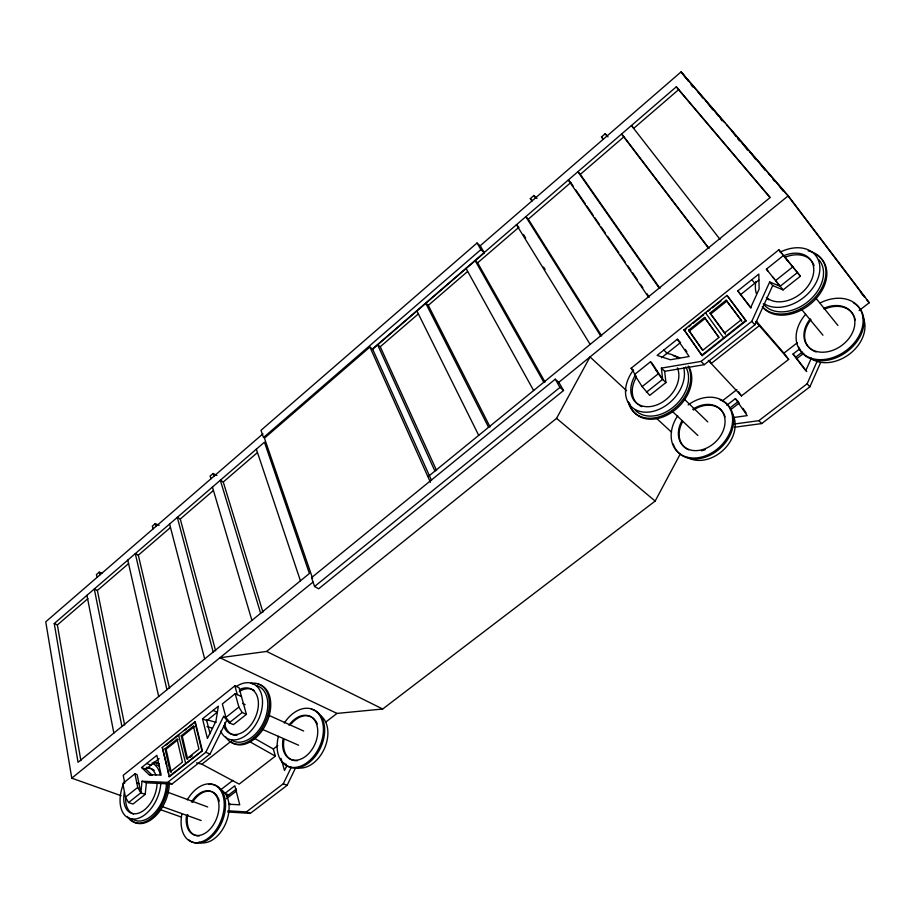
<?xml version="1.0" encoding="UTF-8"?>
<svg xmlns="http://www.w3.org/2000/svg" width="915" height="915" viewBox="0 0 915 915"><rect width="100%" height="100%" fill="white"/><g stroke="black" fill="none" stroke-linecap="round" stroke-linejoin="round"><path stroke-width="1.37" d="M145.199 794.392L146.377 782.84L142.031 781.227L140.841 792.813L128.569 802.535L125.469 797.159L122.804 783.503L134.94 773.804L137.124 774.605L140.841 792.813L145.199 794.392L132.961 804.079L128.569 802.535M734.207 424.045L758.844 420.671L807.144 383.785L817.415 360.659M734.345 427.271L761.68 423.576L809.855 386.851L820.652 362.5M811.365 358.085L805.76 370.712L793.019 354.048L799.687 348.901M661.408 368.104L664.69 371.318L704.275 364.685L754.864 324.836L772.683 285.572L769.675 281.992L751.787 321.359L701.062 361.391L661.408 368.104L662.62 379.382L665.914 382.573L649.719 395.383L642.136 386.61L634.484 374.567L650.508 361.757L652.155 363.369L662.62 379.382L646.39 392.249M227.629 811.982L250.321 813.378L287.127 785.322L295.694 767.639M286.933 765.5L284.508 770.487L280.985 758.318M227.972 810.793L246.421 811.925L283.295 783.766L291.279 767.308M142.031 781.227L167.662 782.382L205.761 752.313L223.603 716.342L225.708 717.257M146.377 782.84L172.009 784.006L210.038 754.052L227.195 719.419M626.615 390.716L590.015 356.942L556.56 418.361L266.642 651.434L219.932 657.748L336.972 713.414L382.699 709.011L655.151 501.077L680.497 453.52M477.058 242.99L261.004 430.302L263.486 437.53L480.878 249.623L477.058 242.99L480.501 246.181L484.321 252.826L372.05 349.679M101.908 573.179L99.232 572.161L96.407 574.609L97.207 577.239M159.13 525.336L155.23 523.643L152.302 526.171L153.205 528.767M216.878 475.388L213.092 473.501L210.073 476.12L211.068 478.682M531.924 200.968L530.323 198.612L533.925 195.49L536.968 198.464M603.225 139.252L601.475 136.953L605.204 133.716L608.006 136.873M262.937 433.813L45.75 621.8L71.77 778.173L121.157 795.718M480.123 245.826L681.103 71.873L788.25 195.821L869.25 302.728L859.082 310.574M431.537 480.432L372.645 349.175L369.9 347.048L264.446 438.159L312.564 578.234M54.248 623.55L264.446 442.185L309.407 573.488L78.049 762.275L54.248 623.55L57.37 624.945L80.897 760.697M372.131 349.267L676.334 86.788L770.19 197.503L428.312 476.463M57.37 624.945L87.92 598.627M124.646 724.977L97.367 590.484L128.649 563.526M169.538 688.366L138.325 555.188L170.442 527.52M215.62 650.771L180.278 519.045L213.241 490.634M262.937 612.181L223.271 481.999L257.115 452.845M436.592 470.527L380.24 346.751L418.418 313.856M490.051 426.928L428.312 305.335L467.519 271.549M545.054 382.058L477.641 262.822L518.988 227.206M601.681 335.908L528.298 219.177L570.754 182.6L568.318 179.992L648.38 296.895M660.001 288.385L580.316 174.353L623.938 136.77L621.582 134.036L708.359 247.954M676.334 86.788L678.587 89.681L633.763 128.306L631.43 125.538L720.071 239.421M555.256 379.187L311.535 577.651L314.566 586.492L318.66 588.791L563.549 390.511L558.825 382.298L555.256 379.187L559.98 387.4L563.549 390.511M71.77 778.173L313.01 582.1M557.887 383.065L788.25 195.821M314.566 586.492L559.98 387.4M223.603 716.342L229.208 722.793L233.428 724.623L246.398 714.363L239.032 687.737L234.881 685.815L123.228 775.314L124.737 783.011M635.433 375.013L631.133 368.242L778.859 249.829L800.396 276.216L783.091 289.895L772.683 285.572M162.298 747.452L195.272 721.706L202.364 750.7L169.321 776.824L162.298 747.452L166.85 765.718M684.054 329.8L727.002 295.419L746.114 320.891L702.137 355.661L684.054 329.8L702.137 355.661M166.061 745.085L178.974 734.745L178.448 734.528L185.768 763.831M184.407 730.399L186.58 728.66M188.753 726.922L195.272 721.706M684.454 330.212L686.582 328.508M688.721 326.792L690.859 325.088M692.998 323.384L703.669 314.84M707.958 311.397L710.12 309.67M712.282 307.943L720.906 301.035M141.573 767.559L156.865 755.332L161.177 775.096L149.008 774.605L141.573 767.559L145.897 769.195L152.405 775.36M165.02 748.779L177.064 739.16L178.128 739.595L166.095 749.213L165.02 748.779L170.19 771.894L182.405 762.218L177.064 739.16M181.216 735.832L193.362 726.121L194.426 726.567L182.279 736.278L181.216 735.832L186.626 758.89L198.955 749.122L193.362 726.121M202.524 718.835L218.365 706.163L215.894 721.386L207.419 738.439L202.524 718.835L206.744 720.631L210.027 733.681M677.329 339.236L657.119 355.386L670.352 359.755L689.155 356.518L677.329 339.236L680.554 342.53L661.511 357.731M704.516 317.471L718.893 337.498L702.651 350.365L688.572 330.212L704.516 317.471L718.881 337.235M710.017 313.067L725.286 333.918L710.017 313.067L726.121 300.189L741.699 320.925L726.121 300.189M737.799 290.901L758.832 274.077L759.118 289.129L750.62 307.783L737.799 290.901L751.124 307.909M241.457 696.521L235.212 693.673L222.356 703.932L225.902 717.36L229.208 722.793L242.201 712.499L246.398 714.363M783.091 289.895L766.393 269.147L783.503 255.468L800.396 276.216M688.572 330.212L689.372 331.047L705.305 318.317M710.806 313.925L726.899 301.058M145.897 769.195L159.13 758.638M206.744 720.631L217.267 712.236L213.069 710.406M740.864 294.401L758.832 280.059M125.469 797.159L137.708 787.438L134.94 773.804M225.902 717.36L238.861 707.055L235.212 693.673M642.136 386.61L658.331 373.743L650.508 361.757M792.825 266.86L775.52 280.619L780.106 286.292L797.457 272.544M724.497 333.06L740.921 320.056M189.943 757.54L192.184 755.767M168.772 776.618L202.364 750.7M701.736 355.237L745.725 320.456L746.114 320.891M196.508 762.87L201.895 764.208L230.752 741.505M220.721 789.794L232.868 780.381M253.73 737.902L273.333 749.008L277.794 745.553M722.404 400.827L736.964 389.55M756.511 321.428L783.915 353.144L797.32 342.748M726.785 405.276L735.363 398.643L738.211 401.559L729.655 408.17M273.333 749.008L275.381 756.133L239.158 784.121L201.895 764.208M708.29 360.407L741.436 395.921L788.661 359.412L783.915 353.144M226.817 796.416L236.47 788.959M793.019 354.048L795.73 357.147L802.375 352.012M226.382 798.738L236.539 790.903M325.694 722.118L336.972 713.414M730.33 409.909L739.366 402.932M796.965 358.497L803.747 353.27M733.212 417.572L747.2 415.616L735.363 398.643M228.956 804.205L239.741 804.823L234.812 785.756L224.907 793.419L228.784 794.895M207.03 726.601L212.497 728.134M206.55 719.648L216.1 722.37M159.862 809.455L181.227 817.038M162.378 806.641L201.208 820.526M136.781 782.863L138.966 783.663M167.777 792.264L207.694 806.973M167.662 782.382L172.009 784.006M246.421 811.925L250.321 813.378M149.008 774.605L151.169 775.428M146.663 763.499L150.964 765.146M205.761 752.313L210.038 754.052M283.295 783.766L287.127 785.322M769.675 281.992L780.106 286.292M261.987 729.175L298.633 745.245M242.555 703.475L245.151 704.653M268.553 715.198L303.654 731.028M97.367 590.484L94.291 588.997L121.924 726.464M266.642 651.434L382.699 709.011M138.325 555.188L135.294 553.621L166.953 689.727M180.278 519.045L177.304 517.375L213.184 652.006M249.578 741.607L275.381 756.133M223.271 481.999L220.332 480.249L260.649 613.279M380.24 346.751L377.518 344.623L434.911 471.076M556.56 418.361L655.151 501.077M428.312 305.335L425.658 303.094L488.576 427.294M228.636 803.004L230.546 804.731M477.641 262.822L475.057 260.455L543.784 382.241M655.883 417.743L671.564 432.223M480.878 249.623L484.321 252.826M672.148 411.19L697.882 435.506M634.484 374.567L636.154 376.145M631.133 368.242L633.626 370.609M530.323 198.612L532.37 200.579M684.329 399.18L707.775 421.895M655.7 369.729L657.359 371.33M518.142 226.382L516.46 224.735L590.164 344.395M528.298 219.177L525.793 216.683L600.617 335.862M663.832 350.022L667.092 353.27M701.062 361.391L704.275 364.685M758.844 420.671L761.68 423.576M724.005 338.367L705.408 312.701L705.808 313.124M580.316 174.353L577.891 171.734L659.155 288.099M755.71 321.508L788.661 359.412M601.475 136.953L603.351 139.046M751.787 321.359L754.864 324.836M807.144 383.785L809.855 386.851M724.669 122.61L685.987 77.855L688.515 81.332M726.418 124.634L787.987 195.879L864.972 297.444L860.58 292.308M866.482 299.491L869.25 302.728M751.798 279.704L754.829 283.261M678.587 89.681L769.675 197.16M766.393 269.147L767.891 270.954M772.454 276.765L773.964 278.583M801.208 308.95L822.962 335.21M783.503 255.468L787.929 260.981M778.859 249.829L781.81 253.501M815.551 297.718L837.9 325.466M705.831 100.81L712.762 109.857M697.527 91.203L702.72 97.985M682.865 73.909L685.106 76.826M731.68 130.731L736.003 136.392M737.73 138.657L739.469 140.91M714.295 110.601L718.618 116.262M720.357 118.527L722.084 120.78M795.73 357.147L806.767 371.57M759.027 162.367L765.054 170.281M749.74 151.627L755.779 159.542M740.624 141.082L747.532 150.129M623.938 136.77L709.022 248.434M605.204 133.716L606.965 136.015M658.331 373.743L662.62 379.382M778.139 184.487L783.286 191.269M768.497 173.324L770.213 175.589M772.786 178.974L774.502 181.239M691.077 84.706L692.781 86.971M681.103 71.873L686.261 78.679M756.259 321.405L759.416 325.58L711.355 363.392L709.868 361.265M727.002 295.419L745.725 320.456M738.451 391.666L741.436 395.921M689.372 331.047L702.663 350.079M742.946 408.342L746.102 412.859M685.278 349.438L686.856 351.737M570.754 182.6L573.156 186.1M575.558 189.611L585.177 203.633M586.778 205.967L593.183 215.322M594.784 217.656L599.6 224.667M601.201 227.011L605.204 232.856M607.606 236.356L618.826 252.723M620.427 255.056L625.231 262.067M627.633 265.579L630.847 270.257M632.448 272.59L637.252 279.601M640.454 284.279L642.856 287.779M646.871 293.624L649.273 297.135M533.925 195.49L535.527 197.846M523.46 234.457L525.69 238.072M543.579 267.077L545.066 269.49M238.861 707.055L242.201 712.499M137.708 787.438L140.841 792.813M465.975 268.289L533.628 390.533M416.805 310.723L478.705 435.346M369.9 347.048L430.405 482.319M213.092 473.501L214.099 476.063M155.23 523.643L156.133 526.239M256.349 449.174L300.44 580.808M99.232 572.161L100.044 574.78M212.429 487.066L251.922 620.393M285.96 763.979L286.75 766.667M234.881 685.815L237.294 694.622M228.521 720.219L229.208 722.793M169.584 524.032L204.686 658.937M194.735 721.489L201.838 750.483M182.279 736.278L187.701 759.313M127.768 560.117L158.684 696.475M166.095 749.213L171.265 772.317M167.468 768.497L168.703 774.044M86.948 595.345L113.86 733.052M664.69 371.318L665.914 382.573M816.306 254.759A38.053 27.439 -37.7 0 1 813.389 301.412A38.053 27.439 -37.7 0 1 762.252 306.582M808.139 250.916A38.098 27.439 -37.8 0 1 816.866 295.431A38.098 27.439 -37.8 0 1 762.824 307.246M818.971 259.791A35.536 25.597 -37.8 0 1 807.442 302.064A35.536 25.597 -37.8 0 1 763.247 303.883M780.129 252.151A35.685 25.609 -37.9 0 1 818.57 276.616A35.685 25.609 -37.9 0 1 764.38 303.894M756.328 293.475A35.685 25.609 -37.9 0 1 755.904 281.5M783.812 255.662A29.12 20.896 -37.9 0 1 812.566 263.314A29.12 20.896 -37.9 0 1 799.447 294.641A29.12 20.896 -37.9 0 1 766.347 297.375M768.726 299.788A29.074 20.896 -37.9 0 1 766.667 297.947M785.081 257.252A29.074 20.896 -37.9 0 1 814.087 265.613M853.455 302.819A36.394 27.187 -36.1 0 1 848.365 350.571A36.394 27.187 -36.1 0 1 798.612 347.002M823.603 308.447A27.679 20.668 -36.1 0 1 854.77 324.493A27.679 20.668 -36.1 0 1 819.417 352.035A27.679 20.668 -36.1 0 1 810.278 318.82M820.206 302.922A36.428 27.198 -36.1 0 1 863.051 322.618A36.428 27.198 -36.1 0 1 815.974 359.366A36.428 27.198 -36.1 0 1 805.589 314.337M854.496 317.322A27.656 20.656 -36.1 0 1 855.228 320.033M816.191 351.966A27.656 20.656 -36.1 0 1 813.023 350.594M812.062 350.033A27.656 20.656 -36.1 0 1 810.953 319.632M824.266 309.27A27.656 20.656 -36.1 0 1 853.981 316.041M862.582 316.556A33.809 25.334 -35.9 0 1 851.087 352.801A33.809 25.334 -35.9 0 1 811.719 358.966M688.149 366.275A35.879 26.409 -44.9 0 1 668.659 412.654A35.879 26.409 -44.9 0 1 628.331 401.971M673.337 355.695A35.879 26.409 -44.9 0 1 679.719 357.845M688.618 366.297A35.845 26.409 -44.9 0 1 670.386 413.26A35.845 26.409 -44.9 0 1 629.417 402.966M685.735 366.869A33.466 24.636 -44.9 0 1 674.012 406.523A33.466 24.636 -44.9 0 1 635.216 410.126M677.363 367.876A27.427 20.107 -45 0 1 652.258 406.249A27.427 20.107 -45 0 1 634.633 376.328M683.677 367.75A33.603 24.648 -45 0 1 647.443 412.173A33.603 24.648 -45 0 1 633.294 370.198M666.372 353.384A33.603 24.648 -45 0 1 678.427 358.669M688.149 404.933A34.347 26.261 -43.9 0 1 732.503 417.137A34.347 26.261 -43.9 0 1 693.101 458.026A34.347 26.261 -43.9 0 1 677.718 415.753M719.911 399.752A34.312 26.261 -43.8 0 1 720.86 447.675A34.312 26.261 -43.8 0 1 673.257 444.038M692.724 409.279A26.1 19.947 -43.9 0 1 724.989 419.756A26.1 19.947 -43.9 0 1 696.189 450.638A26.1 19.947 -43.9 0 1 681.869 420.923M693.467 410A26.078 19.947 -43.8 0 1 725.115 417.046M705.202 449.677A26.078 19.947 -43.8 0 1 701.508 450.763M688.663 449.803A26.078 19.947 -43.8 0 1 682.624 421.632M731.554 412.482A31.888 24.476 -43.7 0 1 724.52 448.865A31.888 24.476 -43.7 0 1 687.634 457.431M641.747 406.649A27.381 20.107 -45 0 1 639.368 405.391M638.293 404.624A27.381 20.107 -45 0 1 636.074 377.689M320.319 715.484A28.823 19.775 -65.9 0 1 324.276 748.893A28.823 19.775 -65.9 0 1 296.574 767.582M284.313 723.01A31.041 21.194 -65.8 0 1 321.634 719.259A31.041 21.194 -65.8 0 1 300.932 766.049A31.041 21.194 -65.8 0 1 278.423 736.312M311.489 709.217A31.019 21.194 -65.8 0 1 319.655 749.579A31.019 21.194 -65.8 0 1 283.478 762.675M288.957 725.16A23.584 16.104 -65.8 0 1 316.418 723.674A23.584 16.104 -65.8 0 1 301.801 758.684A23.584 16.104 -65.8 0 1 282.952 739.537M239.787 689.43A24.671 16.07 -65 0 1 258.236 700.673A24.671 16.07 -65 0 1 244.843 730.879A24.671 16.07 -65 0 1 223.66 725.835M236.962 735.386A24.636 16.07 -65 0 1 224.621 722.816M239.284 691.523A24.636 16.07 -65 0 1 254.393 690.676M255.891 685.461A30.126 19.695 -65 0 1 264.126 721.123A30.126 19.695 -65 0 1 231.758 740.212M236.276 686.524A30.229 19.684 -65 0 1 261.69 695.057A30.229 19.684 -65 0 1 248.239 733.51A30.229 19.684 -65 0 1 220.675 731.119M250.893 683.288A32.288 21.125 -65 0 1 265.03 722.69A32.288 21.125 -65 0 1 225.788 737.021M257.961 684.077A32.265 21.125 -65.1 0 1 266.391 723.262A32.265 21.125 -65.1 0 1 230.98 741.928M252.231 683.917A32.265 21.125 -65.1 0 1 254.576 683.734M291.359 723.731A23.573 16.104 -65.8 0 1 314.966 719.922M315.641 720.826A23.573 16.104 -65.8 0 1 317.299 723.959M297.489 760.617A23.573 16.104 -65.8 0 1 283.913 739.961M191.475 801.986A23.321 15.006 -68.3 0 1 217.495 798.235A23.321 15.006 -68.3 0 1 204.411 833.634A23.321 15.006 -68.3 0 1 186.534 815.345M212.657 792.07A23.298 15.006 -68.3 0 1 217.576 796.736M218.102 797.731A23.298 15.006 -68.3 0 1 219.303 801.14M199.39 835.852A23.298 15.006 -68.3 0 1 187.724 814.556M192.47 802.341A23.298 15.006 -68.3 0 1 211.445 791.612M151.97 763.121A29.863 18.3 -67.4 0 1 160.262 774.628M160.88 782.485A29.863 18.3 -67.4 0 1 134.379 819.108A29.863 18.3 -67.4 0 1 123.079 784.898M123.559 783.72A29.863 18.3 -67.4 0 1 124.612 781.364M146.309 767.388A24.373 14.937 -67.4 0 1 155.893 775.142M157.083 783A24.373 14.937 -67.4 0 1 137.891 813.378A24.373 14.937 -67.4 0 1 124.451 791.898M169.298 783.217A31.865 19.638 -67.5 0 1 154.04 817.438A31.865 19.638 -67.5 0 1 129.644 818.159M154.578 762.847A31.865 19.638 -67.5 0 1 158.444 763.373M167.868 783.961A31.899 19.638 -67.5 0 1 151.467 817.907A31.899 19.638 -67.5 0 1 127.425 816.477M153.182 762.309A31.899 19.638 -67.5 0 1 159.416 763.819M187.266 799.87A30.687 19.753 -68.3 0 1 222.151 793.271A30.687 19.753 -68.3 0 1 204.674 840.428A30.687 19.753 -68.3 0 1 181.822 814.556M209.043 784.384A30.664 19.753 -68.3 0 1 222.78 819.886A30.664 19.753 -68.3 0 1 188.696 839.753M219.692 789.119A28.502 18.437 -68.4 0 1 226.245 822.105A28.502 18.437 -68.4 0 1 199.024 842.223M166.404 783.354A29.749 18.311 -67.5 0 1 154.029 813.481A29.749 18.311 -67.5 0 1 132.035 818.685M156.305 764.814A29.749 18.311 -67.5 0 1 159.542 766.37M133.51 813.973A24.339 14.937 -67.4 0 1 125.652 798.475M146.812 768.154A24.339 14.937 -67.4 0 1 154.2 770.407"/></g></svg>
